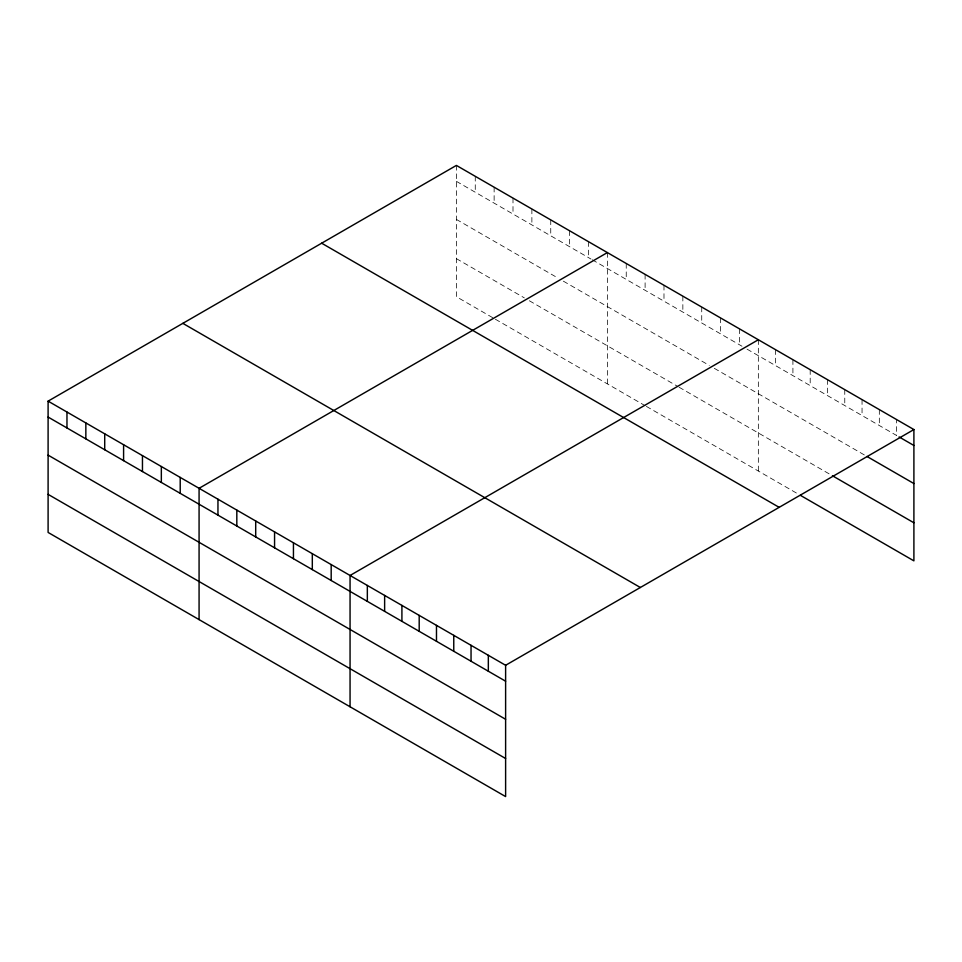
<?xml version="1.0" encoding="UTF-8"?>
<svg xmlns="http://www.w3.org/2000/svg" width="962" height="962" viewBox="0 0 962 962"><rect width="100%" height="100%" fill="white"/><g stroke="black" fill="none" stroke-linecap="round" stroke-linejoin="round"><path stroke-width="0.72" stroke-dasharray="4.81 3.61" d="M456.385 165.416L456.385 296.717L494.131 318.506M456.385 181.337L591.005 259.055M592.267 259.788L741.991 346.224M747.017 349.134L896.62 435.497L896.62 419.588M456.385 219.408L558.297 278.246M563.335 281.157L709.283 365.416M714.309 368.326L864.513 455.038M456.385 258.646L524.326 297.871M529.365 300.769L677.825 386.483M679.076 387.217L831.18 475.024M495.394 319.24L645.105 405.675M646.368 406.397L797.847 493.855M879.328 409.608L879.328 425.517M862.048 399.627L862.048 415.548M844.768 389.646L844.768 405.567M827.476 379.665L827.476 395.586M810.196 369.685L810.196 385.606M792.916 359.716L792.916 375.625M775.625 349.735L775.625 365.644M758.345 339.754L758.345 471.055M739.477 328.86L739.477 344.769M720.598 317.965L720.598 333.874M701.731 307.07L701.731 322.979M682.852 296.176L682.852 312.085M663.984 285.269L663.984 301.19M645.105 274.374L645.105 290.296M626.238 263.48L626.238 279.401M607.371 252.585L607.371 383.886M588.491 241.69L588.491 257.612M569.624 230.796L569.624 246.717M550.745 219.901L550.745 235.81M531.878 209.007L531.878 224.916M512.999 198.112L512.999 214.021M494.131 187.205L494.131 203.126M475.264 176.311L475.264 192.232"/><path stroke-width="1.44" d="M48.1 401.142L505.615 665.283L505.615 796.584L48.1 532.443L48.1 401.142L456.385 165.416L913.9 429.557L913.9 560.858L800.324 495.286M607.371 252.585L199.074 488.311L199.074 619.6M758.345 339.754L350.06 575.48L350.06 706.769M505.615 665.283L913.9 429.557M899.085 436.928L913.9 445.478M866.99 456.469L913.9 483.549M832.419 475.745L913.9 522.787M321.657 243.206L779.16 507.347M182.84 323.352L640.343 587.493M48.1 417.063L505.615 681.204M48.1 455.134L505.615 719.275M48.1 494.36L505.615 758.501M488.335 655.302L488.335 671.223M471.043 645.322L471.043 661.243M453.763 635.353L453.763 651.262M436.483 625.372L436.483 641.281M419.192 615.391L419.192 631.312M401.912 605.411L401.912 621.332M384.632 595.43L384.632 611.351M367.34 585.449L367.34 601.37M331.181 564.586L331.181 580.495M312.313 553.679L312.313 569.6M293.446 542.784L293.446 558.706M274.567 531.89L274.567 547.811M255.7 520.995L255.7 536.916M236.82 510.1L236.82 526.022M217.953 499.206L217.953 515.127M180.207 477.417L180.207 493.326M161.339 466.522L161.339 482.431M142.46 455.615L142.46 471.536M123.593 444.721L123.593 460.642M104.714 433.826L104.714 449.747M85.846 422.931L85.846 438.852M66.967 412.037L66.967 427.958"/></g></svg>
